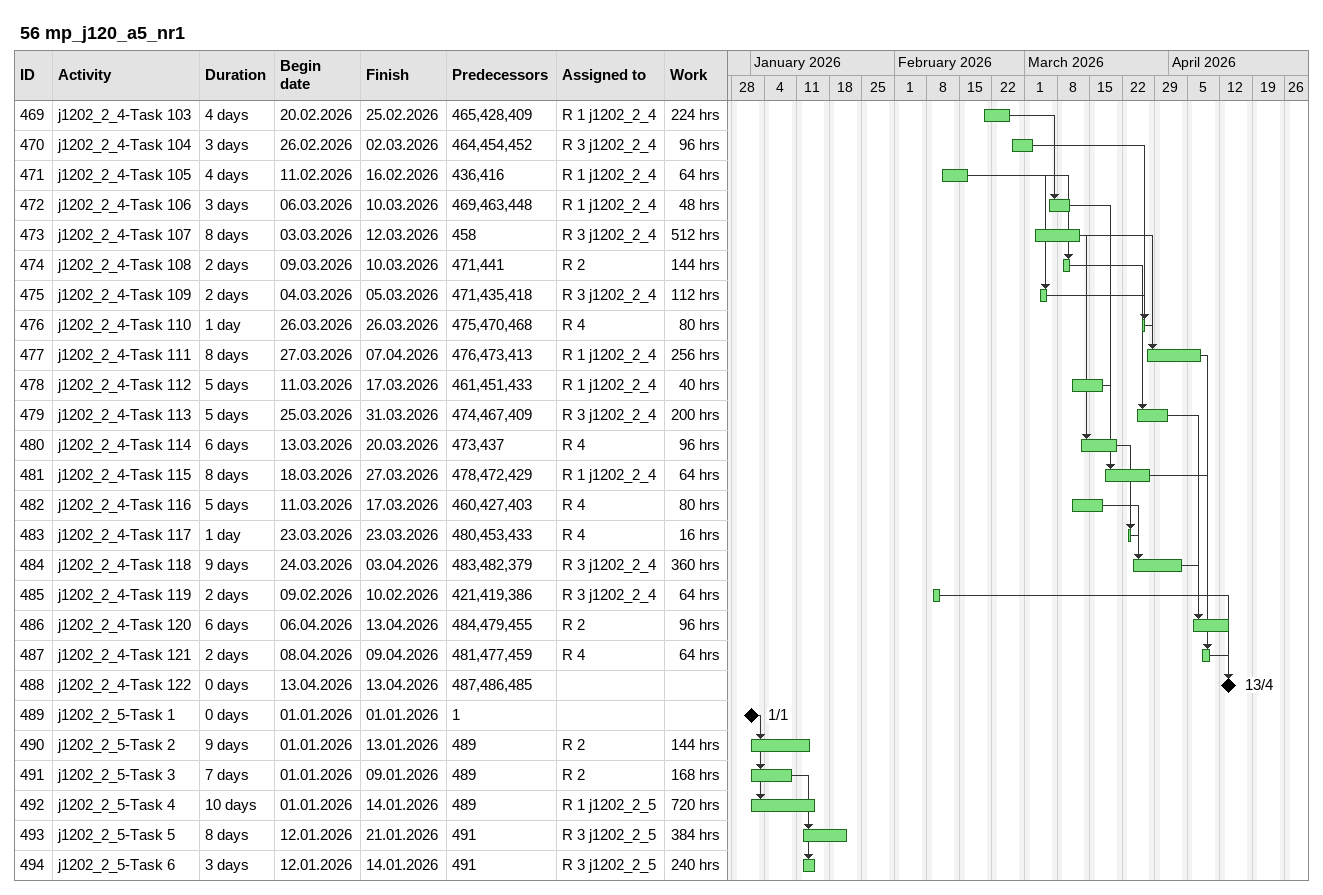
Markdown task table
56 mp_j120_a5_nr1

| ID | Task | Duration | Start | Finish | Predecessors | Resources | Work (h) |
|---|---|---|---|---|---|---|---|
| 469 | j1202_2_4-Task 103 | 4d | 2026-02-20 | 2026-02-25 | 465, 428, 409 | R 1 j1202_2_4 | 224 |
| 470 | j1202_2_4-Task 104 | 3d | 2026-02-26 | 2026-03-02 | 464, 454, 452 | R 3 j1202_2_4 | 96 |
| 471 | j1202_2_4-Task 105 | 4d | 2026-02-11 | 2026-02-16 | 436, 416 | R 1 j1202_2_4 | 64 |
| 472 | j1202_2_4-Task 106 | 3d | 2026-03-06 | 2026-03-10 | 469, 463, 448 | R 1 j1202_2_4 | 48 |
| 473 | j1202_2_4-Task 107 | 8d | 2026-03-03 | 2026-03-12 | 458 | R 3 j1202_2_4 | 512 |
| 474 | j1202_2_4-Task 108 | 2d | 2026-03-09 | 2026-03-10 | 471, 441 | R 2 | 144 |
| 475 | j1202_2_4-Task 109 | 2d | 2026-03-04 | 2026-03-05 | 471, 435, 418 | R 3 j1202_2_4 | 112 |
| 476 | j1202_2_4-Task 110 | 1d | 2026-03-26 | 2026-03-26 | 475, 470, 468 | R 4 | 80 |
| 477 | j1202_2_4-Task 111 | 8d | 2026-03-27 | 2026-04-07 | 476, 473, 413 | R 1 j1202_2_4 | 256 |
| 478 | j1202_2_4-Task 112 | 5d | 2026-03-11 | 2026-03-17 | 461, 451, 433 | R 1 j1202_2_4 | 40 |
| 479 | j1202_2_4-Task 113 | 5d | 2026-03-25 | 2026-03-31 | 474, 467, 409 | R 3 j1202_2_4 | 200 |
| 480 | j1202_2_4-Task 114 | 6d | 2026-03-13 | 2026-03-20 | 473, 437 | R 4 | 96 |
| 481 | j1202_2_4-Task 115 | 8d | 2026-03-18 | 2026-03-27 | 478, 472, 429 | R 1 j1202_2_4 | 64 |
| 482 | j1202_2_4-Task 116 | 5d | 2026-03-11 | 2026-03-17 | 460, 427, 403 | R 4 | 80 |
| 483 | j1202_2_4-Task 117 | 1d | 2026-03-23 | 2026-03-23 | 480, 453, 433 | R 4 | 16 |
| 484 | j1202_2_4-Task 118 | 9d | 2026-03-24 | 2026-04-03 | 483, 482, 379 | R 3 j1202_2_4 | 360 |
| 485 | j1202_2_4-Task 119 | 2d | 2026-02-09 | 2026-02-10 | 421, 419, 386 | R 3 j1202_2_4 | 64 |
| 486 | j1202_2_4-Task 120 | 6d | 2026-04-06 | 2026-04-13 | 484, 479, 455 | R 2 | 96 |
| 487 | j1202_2_4-Task 121 | 2d | 2026-04-08 | 2026-04-09 | 481, 477, 459 | R 4 | 64 |
| 488 | j1202_2_4-Task 122 | 0d | 2026-04-13 | 2026-04-13 | 487, 486, 485 |  |  |
| 489 | j1202_2_5-Task 1 | 0d | 2026-01-01 | 2026-01-01 | 1 |  |  |
| 490 | j1202_2_5-Task 2 | 9d | 2026-01-01 | 2026-01-13 | 489 | R 2 | 144 |
| 491 | j1202_2_5-Task 3 | 7d | 2026-01-01 | 2026-01-09 | 489 | R 2 | 168 |
| 492 | j1202_2_5-Task 4 | 10d | 2026-01-01 | 2026-01-14 | 489 | R 1 j1202_2_5 | 720 |
| 493 | j1202_2_5-Task 5 | 8d | 2026-01-12 | 2026-01-21 | 491 | R 3 j1202_2_5 | 384 |
| 494 | j1202_2_5-Task 6 | 3d | 2026-01-12 | 2026-01-14 | 491 | R 3 j1202_2_5 | 240 |
